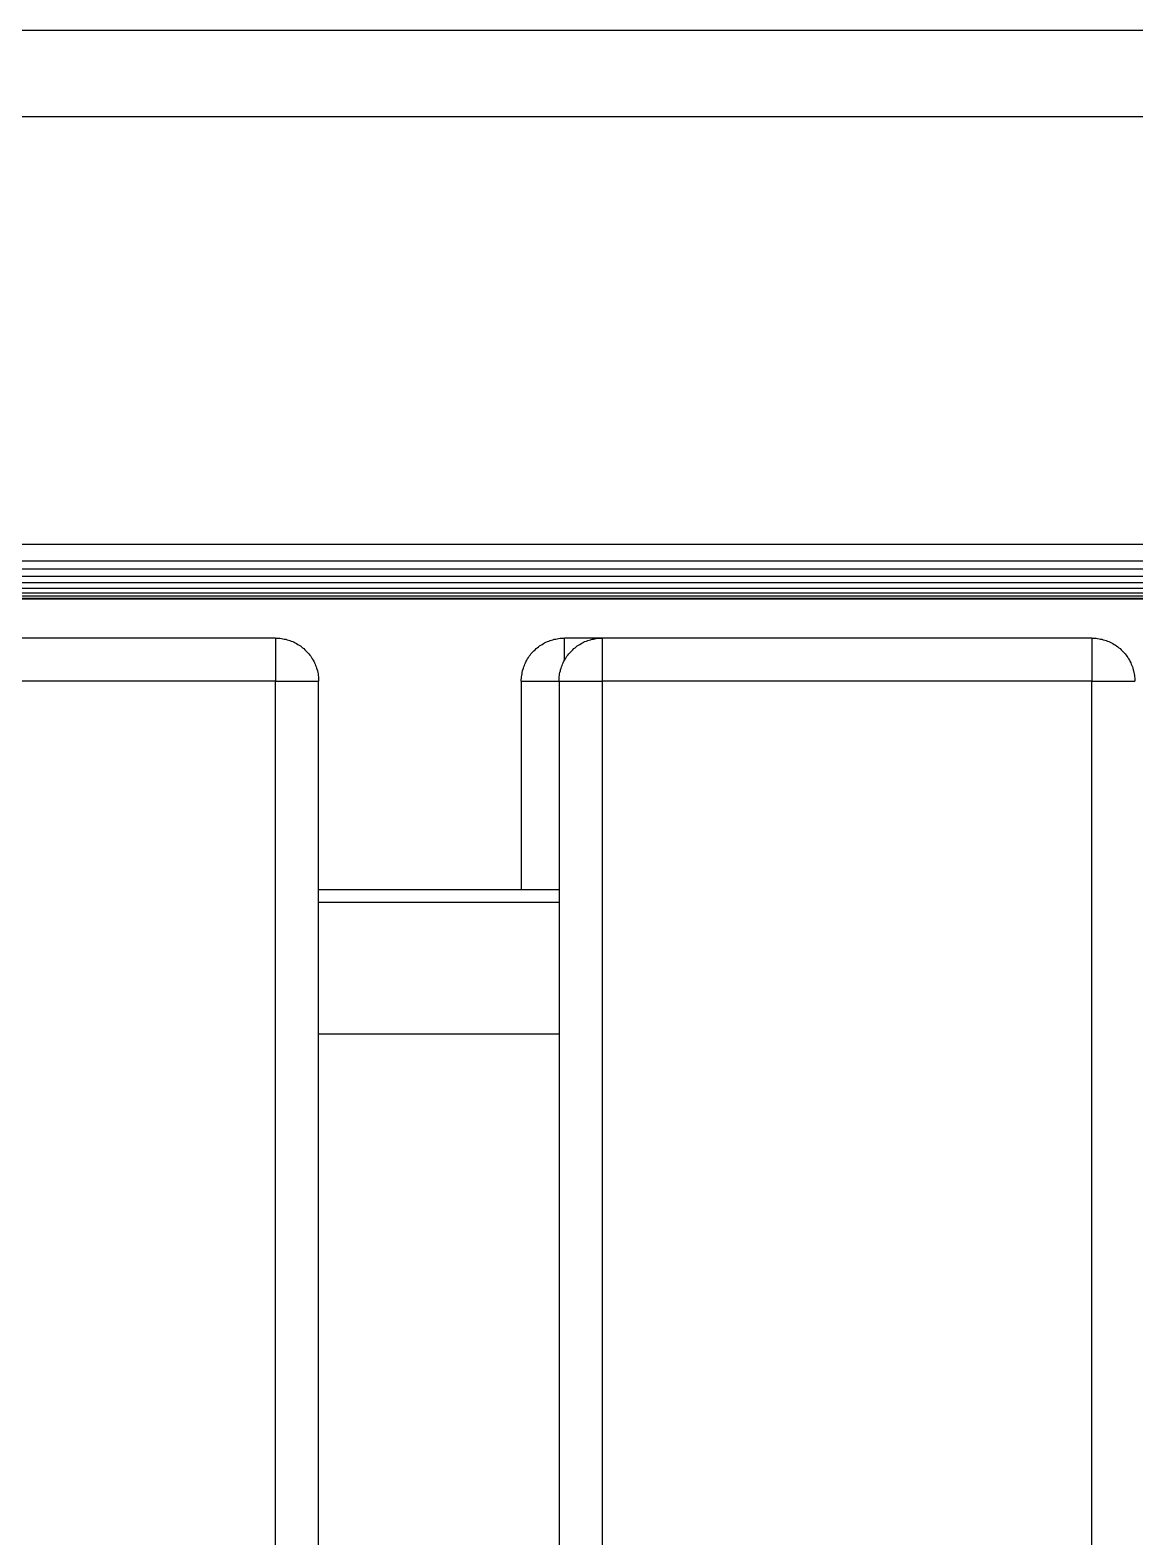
# Model space of a CAD drawing. Header units: millimetres. Extents: x -1283 to 2747, y -259 to 2557.
# Drawn here: x 1669.7 to 1746.4, y 1996.2 to 2100.9 of the extents above; entities that cross this region are included whole.
import ezdxf

# ---------------------------------------------------------------- set-up
doc = ezdxf.new("R2010")
doc.units = ezdxf.units.MM
doc.header["$MEASUREMENT"] = 0
doc.layers.add('Utwórz2D linie widoczne', color=7, linetype='Continuous', true_color=0x000000)

msp = doc.modelspace()

# ---------------------------------------------------------------- linework, layer by layer
at = {"layer": 'Utwórz2D linie widoczne'}
for p, q in [((1517.65, 2100.89), (1821.65, 2100.89)), ((1479.65, 2094.89), (1859.65, 2094.89)), ((1479.65, 2065.18), (1859.65, 2065.18)), ((1479.85, 2064.01), (1859.45, 2064.01)), ((1480.05, 2063.46), (1859.15, 2063.46)), ((1480.35, 2062.95), (1858.85, 2062.95)), ((1480.75, 2062.5), (1821.89, 2062.5)), ((1481.15, 2062.11), (1821.25, 2062.11)), ((1481.75, 2061.8), (1821.65, 2061.8)), ((1482.25, 2061.57), (1819.89, 2061.57)), ((1482.85, 2061.43), (1819.89, 2061.43)), ((1522.31, 2061.38), (1819.89, 2061.38)), ((1686.71, 2058.65), (1652.71, 2058.65)), ((1686.71, 2058.65), (1686.81, 2058.64)), ((1686.71, 2058.65), (1686.71, 2055.65)), ((1686.81, 2058.64), (1686.91, 2058.64)), ((1686.91, 2058.64), (1687.02, 2058.63)), ((1687.02, 2058.63), (1687.12, 2058.62)), ((1687.12, 2058.62), (1687.22, 2058.6)), ((1687.22, 2058.6), (1687.32, 2058.58)), ((1687.32, 2058.58), (1687.42, 2058.56)), ((1687.42, 2058.56), (1687.52, 2058.53)), ((1687.52, 2058.53), (1687.62, 2058.5)), ((1687.62, 2058.5), (1687.71, 2058.47)), ((1687.71, 2058.47), (1687.81, 2058.44)), ((1687.81, 2058.44), (1687.91, 2058.4)), ((1687.91, 2058.4), (1688, 2058.35)), ((1705.5, 2058.35), (1705.6, 2058.4)), ((1705.6, 2058.4), (1705.69, 2058.44)), ((1705.69, 2058.44), (1705.79, 2058.47)), ((1705.79, 2058.47), (1705.88, 2058.5)), ((1705.88, 2058.5), (1705.98, 2058.53)), ((1705.98, 2058.53), (1706.08, 2058.56)), ((1706.08, 2058.56), (1706.18, 2058.58)), ((1706.18, 2058.58), (1706.28, 2058.6)), ((1706.28, 2058.6), (1706.38, 2058.62)), ((1706.38, 2058.62), (1706.49, 2058.63)), ((1706.49, 2058.63), (1706.59, 2058.64)), ((1706.59, 2058.64), (1706.69, 2058.64)), ((1706.69, 2058.64), (1706.79, 2058.65)), ((1709.41, 2058.65), (1706.79, 2058.65)), ((1706.79, 2057.11), (1706.79, 2058.65)), ((1708.12, 2058.35), (1708.21, 2058.4)), ((1708.21, 2058.4), (1708.31, 2058.44)), ((1708.31, 2058.44), (1708.41, 2058.47)), ((1708.41, 2058.47), (1708.5, 2058.5)), ((1708.5, 2058.5), (1708.6, 2058.53)), ((1708.6, 2058.53), (1708.7, 2058.56)), ((1708.7, 2058.56), (1708.8, 2058.58)), ((1708.8, 2058.58), (1708.9, 2058.6)), ((1708.9, 2058.6), (1709, 2058.62)), ((1709, 2058.62), (1709.1, 2058.63)), ((1709.1, 2058.63), (1709.21, 2058.64)), ((1709.21, 2058.64), (1709.31, 2058.64)), ((1709.31, 2058.64), (1709.41, 2058.65)), ((1743.41, 2058.65), (1709.41, 2058.65)), ((1709.41, 2058.65), (1709.41, 2055.65)), ((1743.41, 2058.65), (1743.51, 2058.64)), ((1743.41, 2058.65), (1743.41, 2055.65)), ((1743.51, 2058.64), (1743.61, 2058.64)), ((1743.61, 2058.64), (1743.72, 2058.63)), ((1743.72, 2058.63), (1743.82, 2058.62)), ((1743.82, 2058.62), (1743.92, 2058.6)), ((1743.92, 2058.6), (1744.02, 2058.58)), ((1744.02, 2058.58), (1744.12, 2058.56)), ((1744.12, 2058.56), (1744.22, 2058.53)), ((1744.22, 2058.53), (1744.32, 2058.5)), ((1744.32, 2058.5), (1744.41, 2058.47)), ((1744.41, 2058.47), (1744.51, 2058.44)), ((1744.51, 2058.44), (1744.61, 2058.4)), ((1744.61, 2058.4), (1744.7, 2058.35)), ((1688, 2058.35), (1688.09, 2058.31)), ((1688.09, 2058.31), (1688.18, 2058.26)), ((1688.18, 2058.26), (1688.27, 2058.21)), ((1688.27, 2058.21), (1688.36, 2058.15)), ((1688.36, 2058.15), (1688.44, 2058.1)), ((1688.44, 2058.1), (1688.52, 2058.04)), ((1688.52, 2058.04), (1688.6, 2057.97)), ((1688.6, 2057.97), (1688.68, 2057.91)), ((1688.68, 2057.91), (1688.76, 2057.84)), ((1688.76, 2057.84), (1688.83, 2057.77)), ((1688.83, 2057.77), (1688.9, 2057.69)), ((1688.9, 2057.69), (1688.97, 2057.62)), ((1688.97, 2057.62), (1689.04, 2057.54)), ((1689.04, 2057.54), (1689.1, 2057.46)), ((1689.1, 2057.46), (1689.16, 2057.38)), ((1689.16, 2057.38), (1689.22, 2057.29)), ((1704.28, 2057.29), (1704.34, 2057.38)), ((1704.34, 2057.38), (1704.4, 2057.46)), ((1704.4, 2057.46), (1704.46, 2057.54)), ((1704.46, 2057.54), (1704.53, 2057.62)), ((1704.53, 2057.62), (1704.6, 2057.69)), ((1704.6, 2057.69), (1704.67, 2057.77)), ((1704.67, 2057.77), (1704.74, 2057.84)), ((1704.74, 2057.84), (1704.82, 2057.91)), ((1704.82, 2057.91), (1704.9, 2057.97)), ((1704.9, 2057.97), (1704.98, 2058.04)), ((1704.98, 2058.04), (1705.06, 2058.1)), ((1705.06, 2058.1), (1705.15, 2058.15)), ((1705.15, 2058.15), (1705.23, 2058.21)), ((1705.23, 2058.21), (1705.32, 2058.26)), ((1705.32, 2058.26), (1705.41, 2058.31)), ((1705.41, 2058.31), (1705.5, 2058.35)), ((1706.9, 2057.29), (1706.96, 2057.38)), ((1706.96, 2057.38), (1707.02, 2057.46)), ((1707.02, 2057.46), (1707.08, 2057.54)), ((1707.08, 2057.54), (1707.15, 2057.62)), ((1707.15, 2057.62), (1707.22, 2057.69)), ((1707.22, 2057.69), (1707.29, 2057.77)), ((1707.29, 2057.77), (1707.36, 2057.84)), ((1707.36, 2057.84), (1707.44, 2057.91)), ((1707.44, 2057.91), (1707.52, 2057.97)), ((1707.52, 2057.97), (1707.6, 2058.04)), ((1707.6, 2058.04), (1707.68, 2058.1)), ((1707.68, 2058.1), (1707.76, 2058.15)), ((1707.76, 2058.15), (1707.85, 2058.21)), ((1707.85, 2058.21), (1707.94, 2058.26)), ((1707.94, 2058.26), (1708.03, 2058.31)), ((1708.03, 2058.31), (1708.12, 2058.35)), ((1744.7, 2058.35), (1744.79, 2058.31)), ((1744.79, 2058.31), (1744.88, 2058.26)), ((1744.88, 2058.26), (1744.97, 2058.21)), ((1744.97, 2058.21), (1745.06, 2058.15)), ((1745.06, 2058.15), (1745.14, 2058.1)), ((1745.14, 2058.1), (1745.22, 2058.04)), ((1745.22, 2058.04), (1745.3, 2057.97)), ((1745.3, 2057.97), (1745.38, 2057.91)), ((1745.38, 2057.91), (1745.46, 2057.84)), ((1745.46, 2057.84), (1745.53, 2057.77)), ((1745.53, 2057.77), (1745.6, 2057.69)), ((1745.6, 2057.69), (1745.67, 2057.62)), ((1745.67, 2057.62), (1745.74, 2057.54)), ((1745.74, 2057.54), (1745.8, 2057.46)), ((1745.8, 2057.46), (1745.86, 2057.38)), ((1745.86, 2057.38), (1745.92, 2057.29)), ((1689.22, 2057.29), (1689.27, 2057.2)), ((1689.27, 2057.2), (1689.33, 2057.12)), ((1689.33, 2057.12), (1689.37, 2057.03)), ((1689.37, 2057.03), (1689.42, 2056.93)), ((1689.42, 2056.93), (1689.46, 2056.84)), ((1689.46, 2056.84), (1689.5, 2056.75)), ((1689.5, 2056.75), (1689.54, 2056.65)), ((1689.54, 2056.65), (1689.57, 2056.55)), ((1689.57, 2056.55), (1689.6, 2056.45)), ((1689.6, 2056.45), (1689.62, 2056.36)), ((1689.62, 2056.36), (1689.65, 2056.26)), ((1703.85, 2056.26), (1703.88, 2056.36)), ((1703.88, 2056.36), (1703.9, 2056.45)), ((1703.9, 2056.45), (1703.93, 2056.55)), ((1703.93, 2056.55), (1703.97, 2056.65)), ((1703.97, 2056.65), (1704, 2056.75)), ((1704, 2056.75), (1704.04, 2056.84)), ((1704.04, 2056.84), (1704.08, 2056.93)), ((1704.08, 2056.93), (1704.13, 2057.03)), ((1704.13, 2057.03), (1704.18, 2057.12)), ((1704.18, 2057.12), (1704.23, 2057.2)), ((1704.23, 2057.2), (1704.28, 2057.29)), ((1706.47, 2056.26), (1706.5, 2056.36)), ((1706.5, 2056.36), (1706.52, 2056.45)), ((1706.52, 2056.45), (1706.55, 2056.55)), ((1706.55, 2056.55), (1706.58, 2056.65)), ((1706.58, 2056.65), (1706.62, 2056.75)), ((1706.62, 2056.75), (1706.66, 2056.84)), ((1706.66, 2056.84), (1706.7, 2056.93)), ((1706.7, 2056.93), (1706.75, 2057.03)), ((1706.75, 2057.03), (1706.8, 2057.12)), ((1706.8, 2057.12), (1706.85, 2057.2)), ((1706.85, 2057.2), (1706.9, 2057.29)), ((1745.92, 2057.29), (1745.97, 2057.2)), ((1745.97, 2057.2), (1746.03, 2057.12)), ((1746.03, 2057.12), (1746.07, 2057.03)), ((1746.07, 2057.03), (1746.12, 2056.93)), ((1746.12, 2056.93), (1746.16, 2056.84)), ((1746.16, 2056.84), (1746.2, 2056.75)), ((1746.2, 2056.75), (1746.24, 2056.65)), ((1746.24, 2056.65), (1746.27, 2056.55)), ((1746.27, 2056.55), (1746.3, 2056.45)), ((1746.3, 2056.45), (1746.32, 2056.36)), ((1746.32, 2056.36), (1746.35, 2056.26)), ((1686.71, 2055.65), (1652.71, 2055.65)), ((1686.71, 1346.65), (1686.71, 2055.65)), ((1686.71, 2055.65), (1689.71, 2055.65)), ((1689.65, 2056.26), (1689.67, 2056.16)), ((1689.67, 2056.16), (1689.68, 2056.05)), ((1689.68, 2056.05), (1689.69, 2055.95)), ((1689.69, 2055.95), (1689.7, 2055.85)), ((1689.7, 2055.85), (1689.71, 2055.75)), ((1689.71, 2055.75), (1689.71, 2055.65)), ((1689.71, 1346.65), (1689.71, 2055.65)), ((1703.79, 2055.75), (1703.8, 2055.85)), ((1703.79, 2055.65), (1703.79, 2055.75)), ((1703.79, 2055.65), (1703.79, 2041.18)), ((1703.79, 2055.65), (1706.41, 2055.65)), ((1703.8, 2055.85), (1703.81, 2055.95)), ((1703.81, 2055.95), (1703.82, 2056.05)), ((1703.82, 2056.05), (1703.84, 2056.16)), ((1703.84, 2056.16), (1703.85, 2056.26)), ((1706.41, 2055.75), (1706.42, 2055.85)), ((1706.41, 2055.65), (1706.41, 2055.75)), ((1706.41, 2055.65), (1706.41, 1346.65)), ((1706.41, 2055.65), (1709.41, 2055.65)), ((1706.42, 2055.85), (1706.43, 2055.95)), ((1706.43, 2055.95), (1706.44, 2056.05)), ((1706.44, 2056.05), (1706.45, 2056.16)), ((1706.45, 2056.16), (1706.47, 2056.26)), ((1743.41, 2055.65), (1709.41, 2055.65)), ((1709.41, 2055.65), (1709.41, 1346.65)), ((1743.41, 1346.65), (1743.41, 2055.65)), ((1743.41, 2055.65), (1746.41, 2055.65)), ((1746.35, 2056.26), (1746.37, 2056.16)), ((1746.37, 2056.16), (1746.38, 2056.05)), ((1746.38, 2056.05), (1746.39, 2055.95)), ((1746.39, 2055.95), (1746.4, 2055.85)), ((1746.4, 2055.85), (1746.41, 2055.75)), ((1746.41, 2055.75), (1746.41, 2055.65)), ((1689.71, 2041.18), (1706.41, 2041.18)), ((1706.41, 2040.27), (1689.71, 2040.27)), ((1689.71, 2031.14), (1706.41, 2031.14))]:
    msp.add_line(p, q, dxfattribs=at)

doc.saveas('drawing.dxf')
